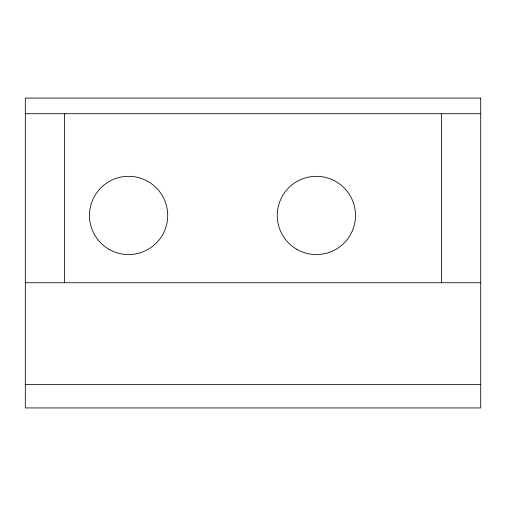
<?xml version="1.0" encoding="UTF-8"?>
<svg xmlns="http://www.w3.org/2000/svg" width="506" height="506" viewBox="0 0 506 506"><rect width="100%" height="100%" fill="white"/><g stroke="black" fill="none" stroke-linecap="round" stroke-linejoin="round"><path stroke-width="0.76" d="M25.3 113.717L480.7 113.717M25.3 282.734L480.7 282.734M25.3 384.459L480.7 384.459M441.574 113.717L441.574 282.734M64.426 113.717L64.426 282.734M480.7 98.069L25.3 98.069L25.3 407.931L480.7 407.931L480.7 98.069M296.82 249.325A39.126 39.126 0 0 0 355.503 215.442A39.126 39.126 0 0 0 296.82 181.559A39.126 39.126 0 0 0 296.82 249.325M109.024 249.325A39.126 39.126 0 0 0 167.707 215.442A39.126 39.126 0 0 0 109.024 181.559A39.126 39.126 0 0 0 109.024 249.325"/></g></svg>
